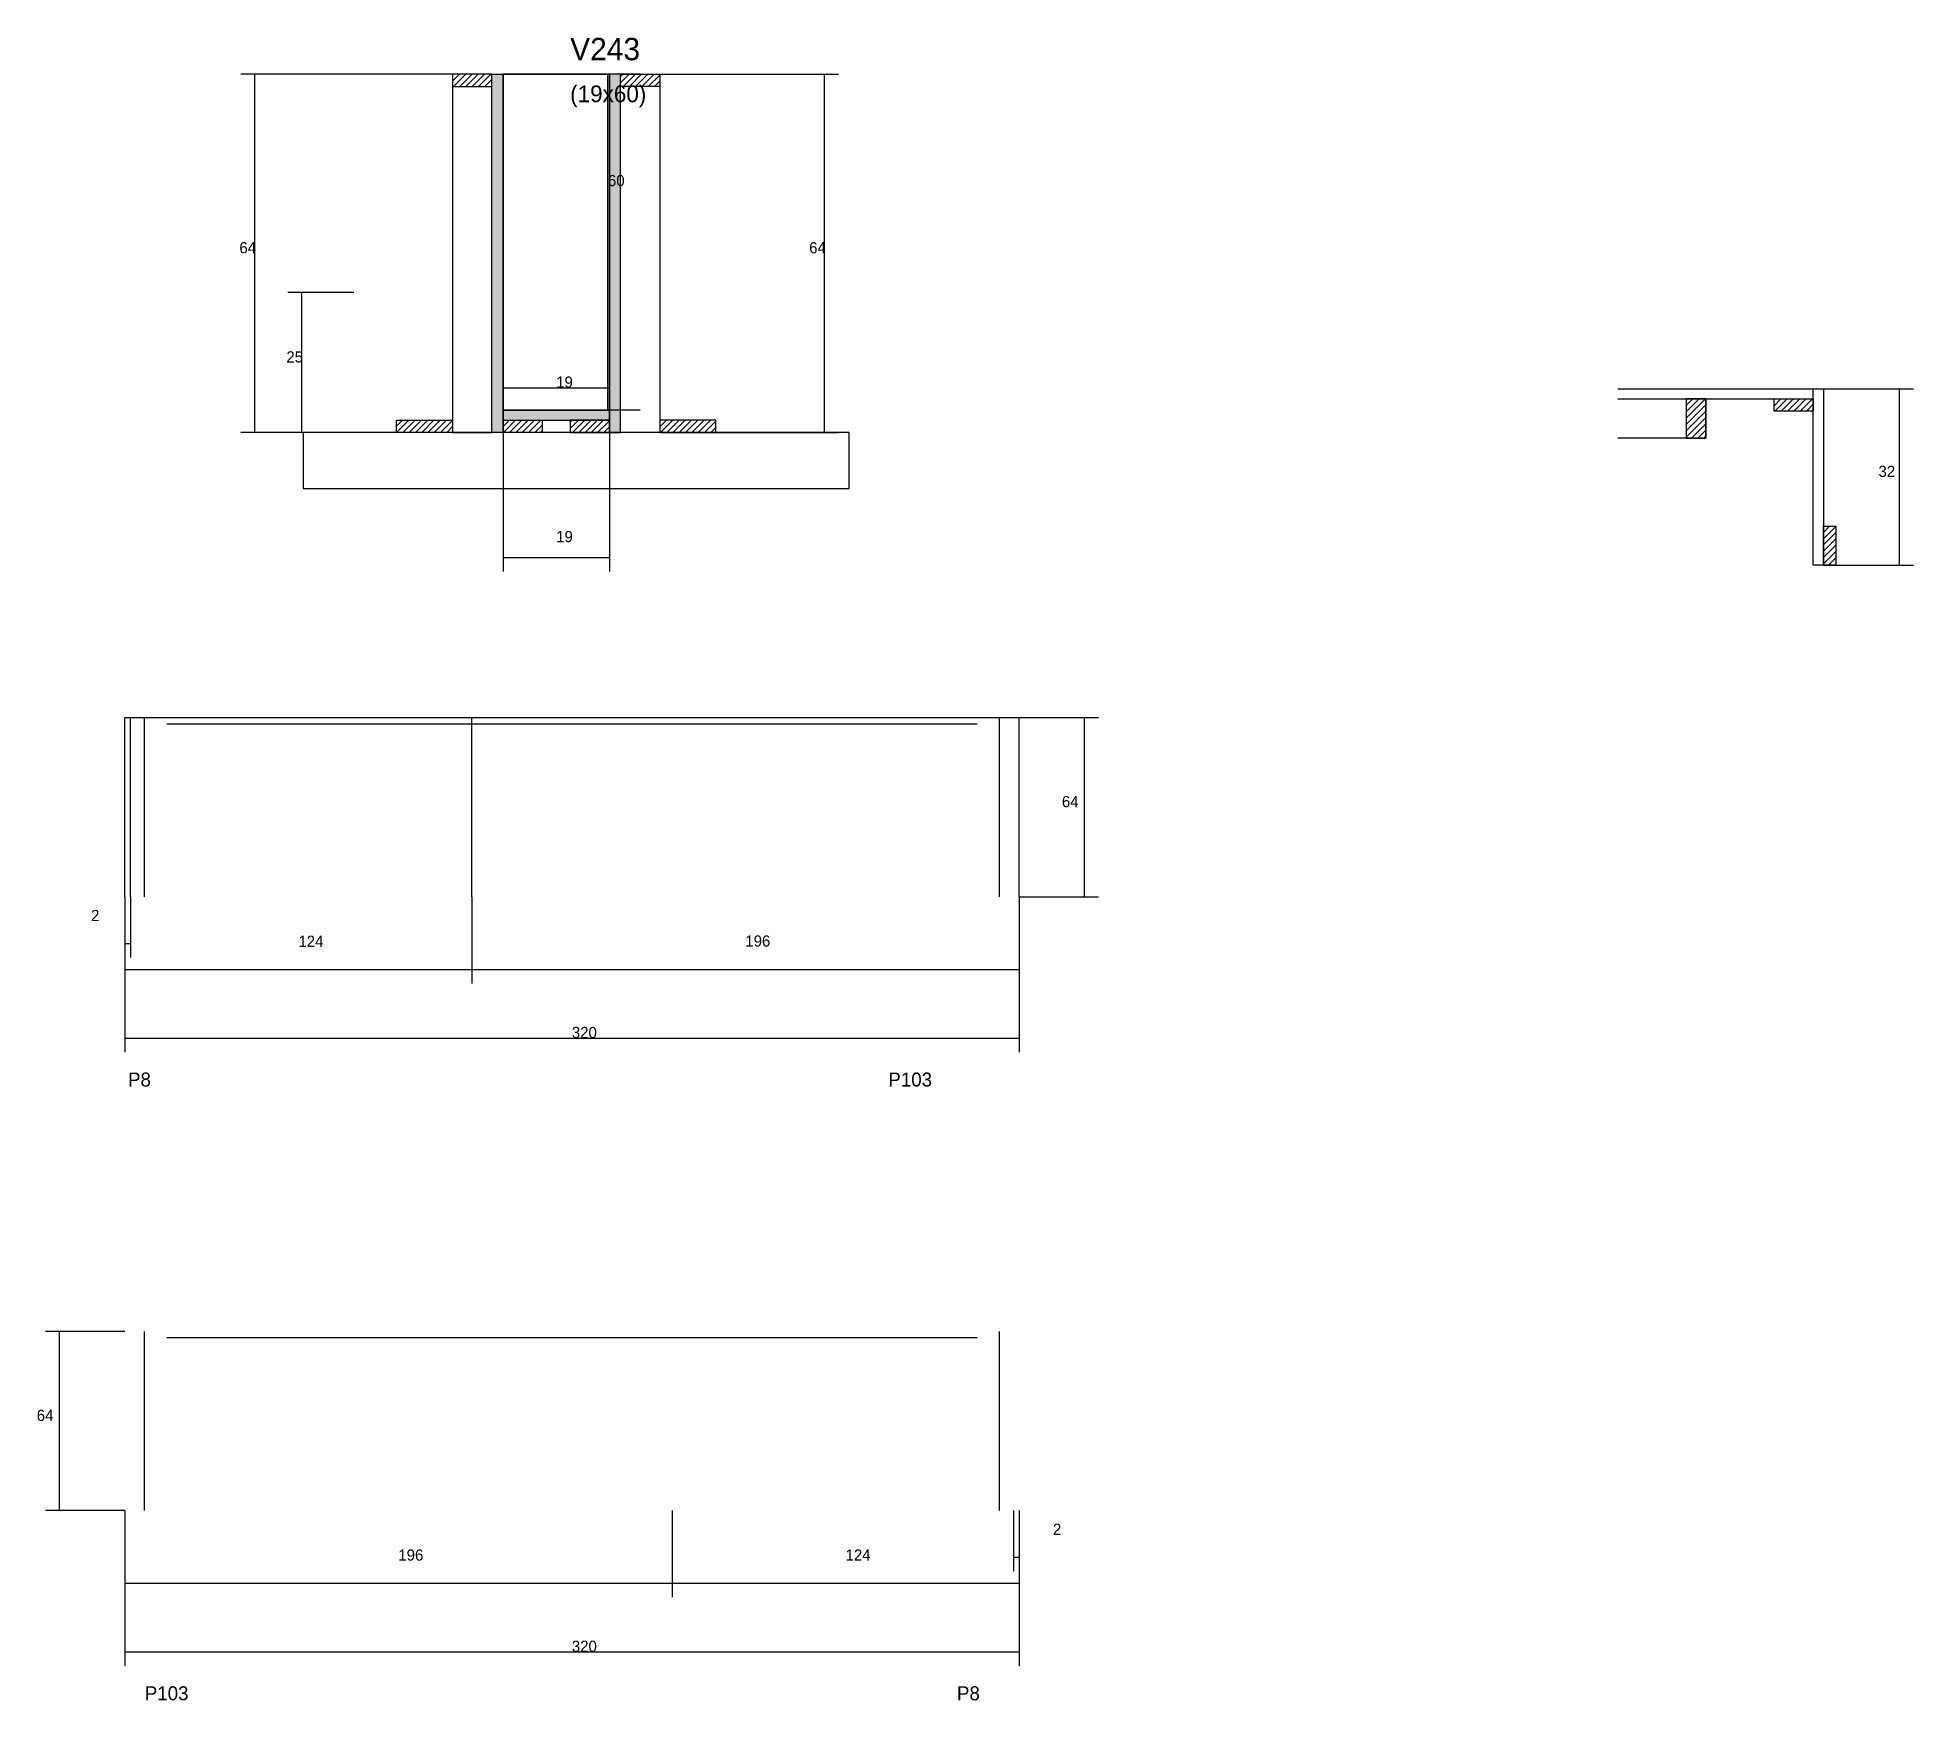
# Model space of a CAD drawing. Header units: metres. Extents: x 6374 to 7044, y 2823 to 3417.
import ezdxf

# ---------------------------------------------------------------- set-up
doc = ezdxf.new("R2010")
doc.units = ezdxf.units.M
for name, color, linetype in [('CONCRETO', 251, 'Continuous'), ('COTA', 241, 'Continuous'), ('Cota Seção (2x)', 4, 'Continuous'), ('Hachura', 253, 'Continuous'), ('Madeira', 126, 'Continuous'), ('NOMENCLATURA', 7, 'Continuous'), ('Painéis', 200, 'Continuous'), ('SARR_2.2x7', 40, 'Continuous'), ('Texto Seção', 7, 'Continuous')]:
    doc.layers.add(name, color=color, linetype=linetype)

msp = doc.modelspace()

# ---------------------------------------------------------------- hatches: boundary and pattern name
at = {"layer": 'Hachura'}
h = msp.add_hatch(dxfattribs=at)
h.set_pattern_fill('ANSI31', scale=0.5)
h.paths.add_polyline_path([(6536.5, 3399.9), (6536.5, 3404.3), (6536.5, 3404.3), (6522.5, 3404.3), (6522.5, 3404.3), (6522.5, 3399.9), (6522.5, 3399.9), (6536.5, 3399.9)])
h = msp.add_hatch(color=8, dxfattribs=at)
h.dxf.hatch_style = 1
h.paths.add_polyline_path([(6540.5, 3404.3), (6536.5, 3404.3), (6536.5, 3404.3), (6536.5, 3276.3), (6536.5, 3276.3), (6540.5, 3276.3), (6540.5, 3276.3), (6540.5, 3404.3)])
h = msp.add_hatch(color=8, dxfattribs=at)
h.dxf.hatch_style = 1
h.paths.add_polyline_path([(6582.5, 3404.3), (6578.5, 3404.3), (6578.5, 3404.3), (6578.5, 3276.3), (6578.5, 3276.3), (6582.5, 3276.3), (6582.5, 3276.3), (6582.5, 3404.3)])
h = msp.add_hatch(dxfattribs=at)
h.set_pattern_fill('ANSI31', scale=0.5)
h.paths.add_polyline_path([(6582.5, 3399.9), (6582.5, 3404.3), (6582.5, 3404.3), (6596.5, 3404.3), (6596.5, 3404.3), (6596.5, 3399.9), (6596.5, 3399.9), (6582.5, 3399.9)])
h = msp.add_hatch(dxfattribs=at)
h.set_pattern_fill('ANSI31', scale=0.5)
h.paths.add_polyline_path([(6970.3, 3288.3), (6963.3, 3288.3), (6963.3, 3274.3), (6970.3, 3274.3)])
h = msp.add_hatch(dxfattribs=at)
h.set_pattern_fill('ANSI31', scale=0.5)
h.paths.add_polyline_path([(6994.7, 3288.3), (6994.7, 3283.9), (6994.7, 3283.9), (7008.7, 3283.9), (7008.7, 3283.9), (7008.7, 3288.3), (7008.7, 3288.3), (6994.7, 3288.3)])
h = msp.add_hatch(dxfattribs=at)
h.set_pattern_fill('ANSI31', scale=0.5)
h.paths.add_polyline_path([(6502.5, 3276.3), (6502.5, 3280.7), (6502.5, 3280.7), (6522.5, 3280.7), (6522.5, 3280.7), (6522.5, 3276.3), (6522.5, 3276.3), (6502.5, 3276.3)])
h = msp.add_hatch(color=8, dxfattribs=at)
h.dxf.hatch_style = 1
h.paths.add_polyline_path([(6578.5, 3280.7), (6578.5, 3284.3), (6578.5, 3284.3), (6540.5, 3284.3), (6540.5, 3284.3), (6540.5, 3280.7), (6540.5, 3280.7), (6578.5, 3280.7)])
h = msp.add_hatch(dxfattribs=at)
h.set_pattern_fill('ANSI31', scale=0.5)
h.paths.add_polyline_path([(6540.5, 3276.3), (6540.5, 3280.7), (6540.5, 3280.7), (6554.5, 3280.7), (6554.5, 3280.7), (6554.5, 3276.3), (6554.5, 3276.3), (6540.5, 3276.3)])
h = msp.add_hatch(dxfattribs=at)
h.set_pattern_fill('ANSI31', scale=0.5)
h.paths.add_polyline_path([(6578.5, 3276.3), (6578.5, 3280.7), (6578.5, 3280.7), (6564.5, 3280.7), (6564.5, 3280.7), (6564.5, 3276.3), (6564.5, 3276.3), (6578.5, 3276.3)])
h = msp.add_hatch(dxfattribs=at)
h.set_pattern_fill('ANSI31', scale=0.5)
h.paths.add_polyline_path([(6616.5, 3276.3), (6616.5, 3280.7), (6616.5, 3280.7), (6596.5, 3280.7), (6596.5, 3280.7), (6596.5, 3276.3), (6596.5, 3276.3), (6616.5, 3276.3)])
h = msp.add_hatch(dxfattribs=at)
h.set_pattern_fill('ANSI31', scale=0.5)
h.paths.add_polyline_path([(7012.3, 3228.9), (7016.7, 3228.9), (7016.7, 3228.9), (7016.7, 3242.8), (7016.7, 3242.8), (7012.3, 3242.8), (7012.3, 3242.8), (7012.3, 3228.9)])

# ---------------------------------------------------------------- linework, layer by layer
at = {"layer": 'CONCRETO'}
for points in [[(6540.5, 3404.3), (6540.5, 3404.3), (6578.5, 3404.3), (6578.5, 3376.3), (6578.5, 3376.3), (6578.5, 3284.3), (6540.5, 3284.3), (6540.5, 3404.3)], [(6540.5, 3284.3), (6578.5, 3284.3), (6578.5, 3404.3), (6540.5, 3404.3)]]:
    msp.add_lwpolyline(points, close=True, dxfattribs=at)
at = {"layer": 'COTA'}
for p, q in [((6522.5, 3404.3), (6446.8, 3404.3)), ((6451.8, 3276.3), (6451.8, 3404.3)), ((6596.5, 3404.3), (6660.4, 3404.3)), ((6655.4, 3276.3), (6655.4, 3404.3)), ((6487.2, 3326.3), (6463.6, 3326.3)), ((6468.6, 3276.3), (6468.6, 3326.3)), ((7012.3, 3291.9), (7044.5, 3291.9)), ((7039.5, 3228.9), (7039.5, 3291.9)), ((6506.9, 3276.3), (6446.8, 3276.3)), ((6487.2, 3276.3), (6463.6, 3276.3)), ((6540.5, 3276.3), (6540.5, 3226.6)), ((6578.5, 3276.3), (6578.5, 3226.6)), ((6612.1, 3276.3), (6660.4, 3276.3)), ((6540.5, 3231.6), (6578.5, 3231.6)), ((7012.3, 3228.9), (7044.5, 3228.9)), ((6724.9, 3174.4), (6753.3, 3174.4)), ((6748.3, 3110.4), (6748.3, 3174.4)), ((6405.4, 3110.4), (6405.4, 3079.4)), ((6405.4, 3110.4), (6405.4, 3054.9)), ((6405.4, 3110.4), (6405.4, 3088.7)), ((6407.4, 3110.4), (6407.4, 3088.7)), ((6529.4, 3110.4), (6529.4, 3079.4)), ((6529.4, 3110.4), (6529.4, 3079.4)), ((6724.9, 3110.4), (6724.9, 3079.4)), ((6724.9, 3110.4), (6724.9, 3054.9)), ((6724.9, 3110.4), (6753.3, 3110.4)), ((6405.4, 3093.7), (6407.4, 3093.7)), ((6405.4, 3084.4), (6529.4, 3084.4)), ((6529.4, 3084.4), (6724.9, 3084.4)), ((6405.4, 3059.9), (6724.9, 3059.9)), ((6405.4, 2955.1), (6377, 2955.1)), ((6382, 2891.1), (6382, 2955.1)), ((6405.4, 2891.1), (6377, 2891.1)), ((6405.4, 2891.1), (6405.4, 2860.1)), ((6405.4, 2891.1), (6405.4, 2835.6)), ((6600.9, 2891.1), (6600.9, 2860.1)), ((6600.9, 2891.1), (6600.9, 2860.1)), ((6722.9, 2891.1), (6722.9, 2869.4)), ((6724.9, 2891.1), (6724.9, 2860.1)), ((6724.9, 2891.1), (6724.9, 2835.6)), ((6724.9, 2891.1), (6724.9, 2869.4)), ((6722.9, 2874.4), (6724.9, 2874.4)), ((6405.4, 2865.1), (6600.9, 2865.1)), ((6600.9, 2865.1), (6724.9, 2865.1)), ((6405.4, 2840.6), (6724.9, 2840.6))]:
    msp.add_line(p, q, dxfattribs=at)
at = {"layer": 'Cota Seção (2x)'}
for p, q in [((6589.5, 3404.3), (6573, 3404.3)), ((6578, 3284.3), (6578, 3404.3)), ((6540.5, 3276.3), (6540.5, 3297.3)), ((6540.5, 3292.3), (6578.5, 3292.3)), ((6578.5, 3276.3), (6578.5, 3297.3)), ((6589.5, 3284.3), (6573, 3284.3))]:
    msp.add_line(p, q, dxfattribs=at)
at = {"layer": 'Madeira'}
for points in [[(6536.5, 3399.9), (6536.5, 3404.3), (6522.5, 3404.3), (6522.5, 3399.9)], [(6536.5, 3404.3), (6522.5, 3404.3), (6522.5, 3276.3), (6536.5, 3276.3)], [(6582.5, 3399.9), (6582.5, 3404.3), (6596.5, 3404.3), (6596.5, 3399.9)], [(6582.5, 3404.3), (6596.5, 3404.3), (6596.5, 3276.3), (6582.5, 3276.3)], [(6970.3, 3274.3), (6970.3, 3288.3), (6963.3, 3288.3), (6963.3, 3274.3)], [(6994.7, 3288.3), (7008.7, 3288.3), (7008.7, 3283.9), (6994.7, 3283.9)], [(6502.5, 3276.3), (6502.5, 3280.7), (6522.5, 3280.7), (6522.5, 3276.3)], [(6540.5, 3276.3), (6540.5, 3280.7), (6554.5, 3280.7), (6554.5, 3276.3)], [(6578.5, 3276.3), (6578.5, 3280.7), (6564.5, 3280.7), (6564.5, 3276.3)], [(6616.5, 3276.3), (6616.5, 3280.7), (6596.5, 3280.7), (6596.5, 3276.3)], [(6469.1, 3256.3), (6664.2, 3256.3), (6664.2, 3276.3), (6469.1, 3276.3)], [(7012.3, 3228.9), (7012.3, 3242.8), (7016.7, 3242.8), (7016.7, 3228.9)]]:
    msp.add_lwpolyline(points, close=True, dxfattribs=at)
msp.add_lwpolyline([(6970.3, 3288.3), (6970.3, 3274.3), (6938.9, 3274.3)], dxfattribs=at)
at = {"layer": 'Painéis'}
for p, q in [((6540.5, 3276.3), (6540.5, 3404.3)), ((6578.5, 3276.3), (6578.5, 3404.3)), ((6938.8, 3291.9), (7008.7, 3291.9)), ((6938.9, 3288.3), (7008.7, 3288.3)), ((6540.5, 3284.3), (6578.5, 3284.3)), ((6540.5, 3280.7), (6540.5, 3284.3)), ((6578.5, 3280.7), (6578.5, 3284.3)), ((6405.4, 3174.4), (6724.9, 3174.4)), ((6405.4, 3110.4), (6405.4, 3174.4)), ((6407.4, 3110.4), (6407.4, 3174.4)), ((6529.4, 3110.4), (6529.4, 3174.4)), ((6724.9, 3110.4), (6724.9, 3174.4))]:
    msp.add_line(p, q, dxfattribs=at)
for points in [[(6536.5, 3404.3), (6540.5, 3404.3), (6540.5, 3276.3), (6536.5, 3276.3)], [(6582.5, 3404.3), (6578.5, 3404.3), (6578.5, 3276.3), (6582.5, 3276.3)], [(7008.7, 3291.9), (7012.3, 3291.9), (7012.3, 3228.9), (7008.7, 3228.9)], [(6578.5, 3280.7), (6578.5, 3284.3), (6540.5, 3284.3), (6540.5, 3280.7)]]:
    msp.add_lwpolyline(points, close=True, dxfattribs=at)
at = {"layer": 'SARR_2.2x7'}
for p, q in [((6412.4, 3110.4), (6412.4, 3174.4)), ((6420.4, 3172.2), (6529.4, 3172.2)), ((6529.4, 3172.2), (6709.9, 3172.2)), ((6717.9, 3110.4), (6717.9, 3174.4)), ((6412.4, 2891.1), (6412.4, 2955.1)), ((6420.4, 2952.9), (6600.9, 2952.9)), ((6600.9, 2952.9), (6709.9, 2952.9)), ((6717.9, 2891.1), (6717.9, 2955.1))]:
    msp.add_line(p, q, dxfattribs=at)

# ---------------------------------------------------------------- texts
at = {"layer": 'COTA'}
for s, p in [('64', (6446.3, 3340.3)), ('64', (6649.9, 3340.3)), ('25', (6463.1, 3301.3)), ('32', (7032, 3260.4)), ('19', (6559.5, 3237.1)), ('64', (6740.2, 3142.4)), ('2', (6393.3, 3101.7)), ('124', (6467.4, 3092.5)), ('196', (6627.1, 3092.6)), ('320', (6565.1, 3059.9)), ('64', (6373.9, 2923.1)), ('2', (6737, 2882.4)), ('196', (6503.1, 2873.2)), ('124', (6662.9, 2873.2)), ('320', (6565.1, 2840.6))]:
    msp.add_text(s, height=4, dxfattribs=at).set_placement(p)
at = {"layer": 'Cota Seção (2x)'}
for s, p in [('60', (6578, 3364.3)), ('19', (6559.5, 3292.3))]:
    msp.add_text(s, height=4, dxfattribs=at).set_placement(p)
at = {"layer": 'NOMENCLATURA'}
for s, p in [('P8', (6406.5, 3042.6)), ('P103', (6678.2, 3042.6)), ('P103', (6412.5, 2823.3)), ('P8', (6702.7, 2823.3))]:
    msp.add_text(s, height=5, dxfattribs=at).set_placement(p)
at = {"layer": 'Texto Seção'}
for s, height, p in [('V243', 8, (6564.5, 3409.3)), ('(19x60)', 6, (6564.5, 3394.3))]:
    msp.add_text(s, height=height, dxfattribs=at).set_placement(p)

doc.saveas('drawing.dxf')
